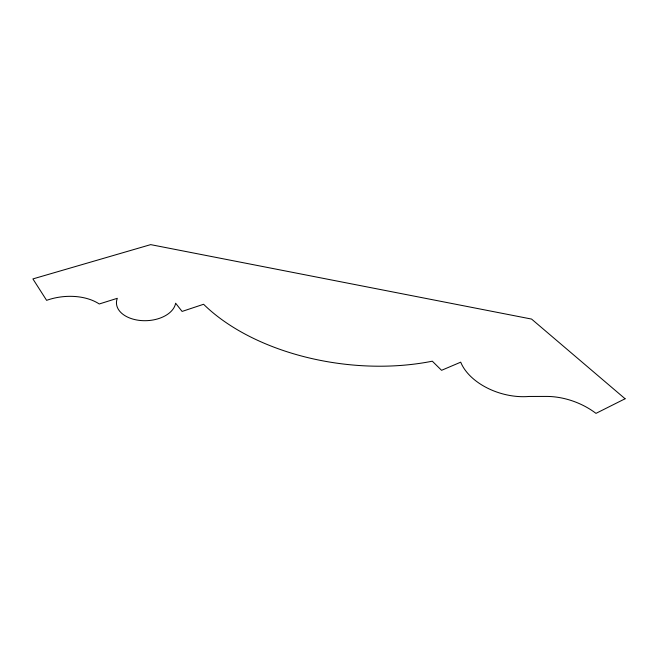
<?xml version="1.0" encoding="UTF-8"?>
<svg xmlns="http://www.w3.org/2000/svg" width="658" height="658" viewBox="0 0 658 658"><rect width="100%" height="100%" fill="white"/><g stroke="black" fill="none" stroke-linecap="round" stroke-linejoin="round"><path stroke-width="0.99" d="M625.1 398.764L595.984 413.372A58.447 39.192 21.2 0 0 545.869 396.429L528.991 396.461A53.38 34.126 16.1 0 1 460.715 362.171L441.559 370.314L432.314 361.193A182.217 107.525 7.3 0 1 203.585 304.276L182.085 311.431L175.62 303.198A29.692 18.695 -2.6 0 1 140.944 320.545A29.692 18.695 -2.6 0 1 117.313 298.304L99.259 303.98A45.394 28.607 -6.8 0 0 46.611 300.344L32.9 278.918L150.674 244.628L531.574 319.072L625.1 398.764"/></g></svg>
